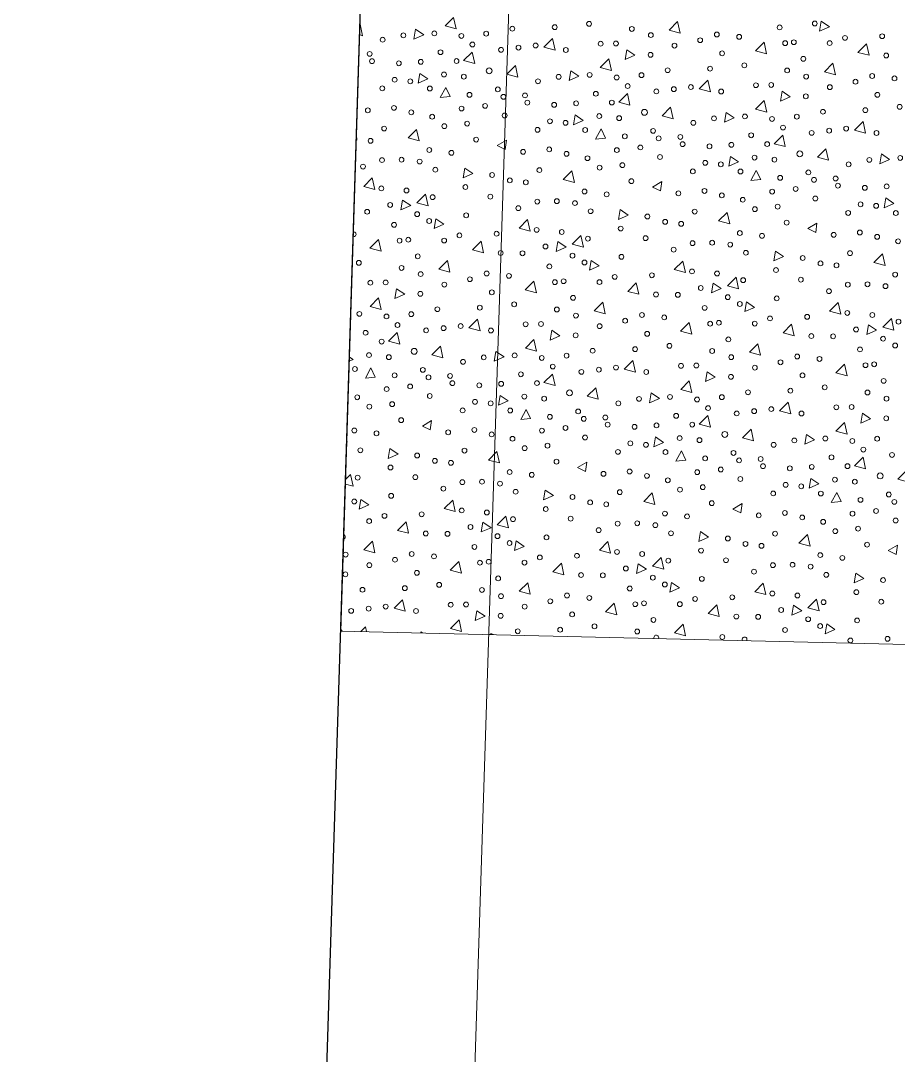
# Model space of a CAD drawing. Extents: x 2536801 to 2538856, y 7112140 to 7131569.
# Drawn here: x 2538014.2 to 2538073.4, y 7124853.6 to 7124923.5 of the extents above; entities that cross this region are included whole.
import ezdxf

# ---------------------------------------------------------------- set-up
doc = ezdxf.new("R2010")
doc.units = 0
doc.header["$LTSCALE"] = 100
doc.header["$MEASUREMENT"] = 0
for name, color, linetype, lineweight in [('D_EOS_ML', 7, 'Continuous', 30), ('D_EOT_ML', 7, 'Continuous', 13), ('D_RIPRAP_1', 7, 'Continuous', 0)]:
    doc.layers.add(name, color=color, linetype=linetype, lineweight=lineweight)

msp = doc.modelspace()

# ---------------------------------------------------------------- linework, layer by layer
at = {"layer": 'D_EOS_ML'}
msp.add_line((2538014.159, 7124204.031), (2538043.504, 7125125.023), dxfattribs=at)
at = {"layer": 'D_EOT_ML'}
msp.add_line((2538025.214, 7124236.955), (2538052.441, 7125091.521), dxfattribs=at)
at = {"layer": 'D_RIPRAP_1', "color": 7, "linetype": 'Continuous', "lineweight": 0}
for p, q in [((2538035.77, 7124882.289), (2538038.671, 7124973.335)), ((2538046.346, 7124915.059), (2538046.959, 7124915.431)), ((2538046.959, 7124915.431), (2538046.882, 7124914.804)), ((2538046.882, 7124914.804), (2538046.346, 7124915.059)), ((2538056.834, 7124912.256), (2538057.447, 7124912.629)), ((2538057.447, 7124912.629), (2538057.37, 7124912.001)), ((2538057.37, 7124912.001), (2538056.834, 7124912.256)), ((2538067.322, 7124909.453), (2538067.935, 7124909.826)), ((2538067.935, 7124909.826), (2538067.858, 7124909.198)), ((2538067.858, 7124909.198), (2538067.322, 7124909.453)), ((2538041.285, 7124896.122), (2538041.898, 7124896.494)), ((2538041.898, 7124896.494), (2538041.821, 7124895.867)), ((2538041.821, 7124895.867), (2538041.285, 7124896.122)), ((2538051.773, 7124893.319), (2538052.386, 7124893.691)), ((2538052.386, 7124893.691), (2538052.309, 7124893.064)), ((2538052.309, 7124893.064), (2538051.773, 7124893.319)), ((2538062.261, 7124890.516), (2538062.874, 7124890.888)), ((2538062.874, 7124890.888), (2538062.797, 7124890.261)), ((2538062.797, 7124890.261), (2538062.261, 7124890.516)), ((2538072.749, 7124887.713), (2538073.362, 7124888.086)), ((2538073.362, 7124888.086), (2538073.285, 7124887.458)), ((2538073.285, 7124887.458), (2538072.749, 7124887.713)), ((2538229.723, 7124877.721), (2538035.77, 7124882.289))]:
    msp.add_line(p, q, dxfattribs=at)
at = {"layer": 'D_RIPRAP_1', "color": 7, "linetype": 'Continuous', "lineweight": 0, "flags": 128}
for points in [[(2538043.566, 7124922.932), (2538042.814, 7124923.133), (2538043.394, 7124923.715)], [(2538040.714, 7124922.245), (2538040.825, 7124922.907), (2538041.374, 7124922.536)], [(2538058.694, 7124922.642), (2538057.943, 7124922.843), (2538058.523, 7124923.425)], [(2538068.114, 7124922.785), (2538068.225, 7124923.447), (2538068.774, 7124923.076)], [(2538050.246, 7124921.496), (2538049.494, 7124921.697), (2538050.074, 7124922.279)], [(2538054.98, 7124920.867), (2538055.091, 7124921.529), (2538055.64, 7124921.158)], [(2538064.535, 7124921.259), (2538063.784, 7124921.46), (2538064.364, 7124922.042)], [(2538071.454, 7124921.153), (2538070.703, 7124921.354), (2538071.283, 7124921.936)], [(2538044.819, 7124920.593), (2538044.067, 7124920.794), (2538044.647, 7124921.376)], [(2538054.054, 7124920.129), (2538053.302, 7124920.33), (2538053.882, 7124920.912)], [(2538047.736, 7124919.673), (2538046.984, 7124919.873), (2538047.564, 7124920.455)], [(2538051.202, 7124919.442), (2538051.313, 7124920.104), (2538051.862, 7124919.734)], [(2538069.182, 7124919.839), (2538068.431, 7124920.04), (2538069.01, 7124920.622)], [(2538041.003, 7124919.267), (2538041.114, 7124919.929), (2538041.663, 7124919.559)], [(2538060.734, 7124918.694), (2538059.982, 7124918.894), (2538060.562, 7124919.476)], [(2538043.164, 7124918.367), (2538042.498, 7124918.298), (2538042.861, 7124918.984)], [(2538065.468, 7124918.064), (2538065.579, 7124918.726), (2538066.128, 7124918.356)], [(2538055.307, 7124917.79), (2538054.555, 7124917.991), (2538055.135, 7124918.573)], [(2538064.542, 7124917.326), (2538063.79, 7124917.527), (2538064.37, 7124918.109)], [(2538058.224, 7124916.87), (2538057.472, 7124917.071), (2538058.052, 7124917.653)], [(2538061.69, 7124916.639), (2538061.801, 7124917.301), (2538062.35, 7124916.931)], [(2538051.491, 7124916.464), (2538051.602, 7124917.126), (2538052.151, 7124916.756)], [(2538071.222, 7124915.891), (2538070.47, 7124916.092), (2538071.05, 7124916.674)], [(2538041.068, 7124915.372), (2538040.316, 7124915.573), (2538040.896, 7124916.155)], [(2538053.652, 7124915.564), (2538052.986, 7124915.496), (2538053.349, 7124916.181)], [(2538065.795, 7124914.987), (2538065.043, 7124915.188), (2538065.623, 7124915.77)], [(2538068.712, 7124914.067), (2538067.96, 7124914.268), (2538068.54, 7124914.85)], [(2538072.178, 7124913.836), (2538072.289, 7124914.498), (2538072.838, 7124914.128)], [(2538061.979, 7124913.662), (2538062.09, 7124914.323), (2538062.639, 7124913.953)], [(2538044.044, 7124912.882), (2538044.154, 7124913.544), (2538044.703, 7124913.173)], [(2538051.556, 7124912.57), (2538050.804, 7124912.77), (2538051.384, 7124913.352)], [(2538064.14, 7124912.761), (2538063.474, 7124912.693), (2538063.837, 7124913.378)], [(2538038.077, 7124912.089), (2538037.325, 7124912.29), (2538037.905, 7124912.872)], [(2538041.668, 7124911.001), (2538040.916, 7124911.202), (2538041.496, 7124911.784)], [(2538039.839, 7124910.714), (2538039.95, 7124911.376), (2538040.499, 7124911.005)], [(2538072.467, 7124910.859), (2538072.578, 7124911.521), (2538073.127, 7124911.15)], [(2538054.532, 7124910.079), (2538054.642, 7124910.741), (2538055.191, 7124910.37)], [(2538062.044, 7124909.767), (2538061.292, 7124909.968), (2538061.872, 7124910.55)], [(2538042.078, 7124909.453), (2538042.188, 7124910.115), (2538042.737, 7124909.745)], [(2538048.565, 7124909.287), (2538047.813, 7124909.487), (2538048.393, 7124910.069)], [(2538052.156, 7124908.199), (2538051.404, 7124908.399), (2538051.984, 7124908.981)], [(2538038.498, 7124907.927), (2538037.747, 7124908.128), (2538038.327, 7124908.71)], [(2538045.418, 7124907.821), (2538044.666, 7124908.022), (2538045.246, 7124908.604)], [(2538050.327, 7124907.911), (2538050.438, 7124908.573), (2538050.987, 7124908.202)], [(2538065.019, 7124907.276), (2538065.13, 7124907.938), (2538065.679, 7124907.568)], [(2538072.532, 7124906.964), (2538071.78, 7124907.165), (2538072.36, 7124907.747)], [(2538043.145, 7124906.507), (2538042.394, 7124906.708), (2538042.974, 7124907.29)], [(2538052.566, 7124906.65), (2538052.676, 7124907.312), (2538053.225, 7124906.942)], [(2538059.053, 7124906.484), (2538058.301, 7124906.685), (2538058.881, 7124907.267)], [(2538062.643, 7124905.396), (2538061.892, 7124905.597), (2538062.472, 7124906.179)], [(2538039.431, 7124904.732), (2538039.542, 7124905.394), (2538040.091, 7124905.024)], [(2538048.986, 7124905.125), (2538048.235, 7124905.325), (2538048.815, 7124905.907)], [(2538055.906, 7124905.019), (2538055.154, 7124905.219), (2538055.734, 7124905.801)], [(2538060.815, 7124905.108), (2538060.926, 7124905.77), (2538061.475, 7124905.4)], [(2538038.505, 7124903.994), (2538037.754, 7124904.195), (2538038.334, 7124904.777)], [(2538053.633, 7124903.705), (2538052.882, 7124903.906), (2538053.462, 7124904.488)], [(2538063.054, 7124903.847), (2538063.164, 7124904.509), (2538063.713, 7124904.139)], [(2538069.541, 7124903.681), (2538068.789, 7124903.882), (2538069.369, 7124904.464)], [(2538045.185, 7124902.559), (2538044.434, 7124902.76), (2538045.013, 7124903.342)], [(2538073.131, 7124902.593), (2538072.38, 7124902.794), (2538072.96, 7124903.376)], [(2538049.919, 7124901.929), (2538050.03, 7124902.591), (2538050.579, 7124902.221)], [(2538059.474, 7124902.322), (2538058.723, 7124902.523), (2538059.303, 7124903.105)], [(2538066.394, 7124902.216), (2538065.642, 7124902.417), (2538066.222, 7124902.999)], [(2538071.303, 7124902.305), (2538071.414, 7124902.967), (2538071.963, 7124902.597)], [(2538039.758, 7124901.656), (2538039.006, 7124901.856), (2538039.586, 7124902.438)], [(2538048.993, 7124901.191), (2538048.242, 7124901.392), (2538048.821, 7124901.974)], [(2538042.675, 7124900.735), (2538041.924, 7124900.936), (2538042.503, 7124901.518)], [(2538064.121, 7124900.902), (2538063.37, 7124901.103), (2538063.95, 7124901.685)], [(2538046.141, 7124900.504), (2538046.252, 7124901.166), (2538046.801, 7124900.796)], [(2538055.673, 7124899.756), (2538054.921, 7124899.957), (2538055.501, 7124900.539)], [(2538038.103, 7124899.429), (2538037.437, 7124899.361), (2538037.8, 7124900.046)], [(2538060.407, 7124899.127), (2538060.518, 7124899.788), (2538061.067, 7124899.418)], [(2538069.962, 7124899.519), (2538069.211, 7124899.72), (2538069.791, 7124900.302)], [(2538050.246, 7124898.853), (2538049.494, 7124899.054), (2538050.074, 7124899.636)], [(2538059.481, 7124898.389), (2538058.73, 7124898.589), (2538059.309, 7124899.172)], [(2538053.163, 7124897.932), (2538052.412, 7124898.133), (2538052.991, 7124898.715)], [(2538046.43, 7124897.527), (2538046.541, 7124898.189), (2538047.09, 7124897.818)], [(2538056.629, 7124897.702), (2538056.74, 7124898.364), (2538057.289, 7124897.993)], [(2538066.161, 7124896.953), (2538065.409, 7124897.154), (2538065.989, 7124897.736)], [(2538048.591, 7124896.627), (2538047.925, 7124896.558), (2538048.288, 7124897.244)], [(2538070.895, 7124896.324), (2538071.006, 7124896.986), (2538071.555, 7124896.615)], [(2538060.734, 7124896.05), (2538059.982, 7124896.251), (2538060.562, 7124896.833)], [(2538069.969, 7124895.586), (2538069.217, 7124895.787), (2538069.797, 7124896.369)], [(2538063.651, 7124895.13), (2538062.899, 7124895.33), (2538063.479, 7124895.912)], [(2538056.918, 7124894.724), (2538057.029, 7124895.386), (2538057.578, 7124895.016)], [(2538067.117, 7124894.899), (2538067.228, 7124895.561), (2538067.777, 7124895.19)], [(2538038.983, 7124893.944), (2538039.093, 7124894.606), (2538039.642, 7124894.236)], [(2538046.495, 7124893.632), (2538045.743, 7124893.833), (2538046.323, 7124894.415)], [(2538059.079, 7124893.824), (2538058.413, 7124893.755), (2538058.776, 7124894.441)], [(2538071.222, 7124893.247), (2538070.47, 7124893.448), (2538071.05, 7124894.03)], [(2538074.139, 7124892.327), (2538073.387, 7124892.528), (2538073.967, 7124893.11)], [(2538067.406, 7124891.921), (2538067.517, 7124892.583), (2538068.066, 7124892.213)], [(2538049.471, 7124891.141), (2538049.581, 7124891.803), (2538050.13, 7124891.433)], [(2538056.983, 7124890.829), (2538056.231, 7124891.03), (2538056.811, 7124891.612)], [(2538069.567, 7124891.021), (2538068.901, 7124890.953), (2538069.264, 7124891.638)], [(2538037.017, 7124890.516), (2538037.127, 7124891.177), (2538037.676, 7124890.807)], [(2538043.504, 7124890.349), (2538042.752, 7124890.55), (2538043.332, 7124891.132)], [(2538047.095, 7124889.261), (2538046.343, 7124889.462), (2538046.923, 7124890.044)], [(2538040.357, 7124888.884), (2538039.605, 7124889.085), (2538040.185, 7124889.667)], [(2538045.266, 7124888.973), (2538045.377, 7124889.635), (2538045.926, 7124889.265)], [(2538059.959, 7124888.339), (2538060.069, 7124889.001), (2538060.618, 7124888.63)], [(2538067.471, 7124888.027), (2538066.719, 7124888.227), (2538067.299, 7124888.809)], [(2538038.085, 7124887.57), (2538037.333, 7124887.771), (2538037.913, 7124888.353)], [(2538047.505, 7124887.713), (2538047.615, 7124888.375), (2538048.164, 7124888.004)], [(2538053.992, 7124887.546), (2538053.24, 7124887.747), (2538053.82, 7124888.329)], [(2538057.583, 7124886.458), (2538056.831, 7124886.659), (2538057.411, 7124887.241)], [(2538043.926, 7124886.187), (2538043.174, 7124886.388), (2538043.754, 7124886.97)], [(2538050.845, 7124886.081), (2538050.093, 7124886.282), (2538050.673, 7124886.864)], [(2538055.754, 7124886.171), (2538055.865, 7124886.832), (2538056.414, 7124886.462)], [(2538070.447, 7124885.536), (2538070.557, 7124886.198), (2538071.106, 7124885.827)], [(2538048.573, 7124884.767), (2538047.821, 7124884.968), (2538048.401, 7124885.55)], [(2538057.993, 7124884.91), (2538058.103, 7124885.572), (2538058.652, 7124885.202)], [(2538064.48, 7124884.743), (2538063.728, 7124884.944), (2538064.308, 7124885.526)], [(2538040.124, 7124883.622), (2538039.373, 7124883.822), (2538039.953, 7124884.404)], [(2538068.071, 7124883.656), (2538067.319, 7124883.856), (2538067.899, 7124884.438)], [(2538054.413, 7124883.384), (2538053.662, 7124883.585), (2538054.242, 7124884.167)], [(2538061.333, 7124883.278), (2538060.581, 7124883.479), (2538061.161, 7124884.061)], [(2538066.242, 7124883.368), (2538066.353, 7124884.03), (2538066.902, 7124883.659)], [(2538043.932, 7124882.254), (2538043.181, 7124882.455), (2538043.761, 7124883.037)], [(2538044.858, 7124882.992), (2538044.969, 7124883.654), (2538045.518, 7124883.284)], [(2538059.06, 7124881.964), (2538058.309, 7124882.165), (2538058.889, 7124882.747)], [(2538068.481, 7124882.107), (2538068.591, 7124882.769), (2538069.14, 7124882.399)]]:
    msp.add_lwpolyline(points, close=True, dxfattribs=at)
for points in [[(2538037.075, 7124923.257), (2538037.076, 7124923.258), (2538037.248, 7124922.475), (2538037.052, 7124922.528)], [(2538036.359, 7124900.785), (2538036.602, 7124900.621), (2538036.35, 7124900.51)], [(2538036.095, 7124892.506), (2538036.435, 7124892.847), (2538036.607, 7124892.064), (2538036.086, 7124892.203)], [(2538037.121, 7124882.258), (2538037.443, 7124882.581), (2538037.516, 7124882.248)], [(2538041.18, 7124882.162), (2538041.191, 7124882.229), (2538041.294, 7124882.159)]]:
    msp.add_lwpolyline(points, dxfattribs=at)
at = {"layer": 'D_RIPRAP_1', "color": 7, "linetype": 'Continuous', "lineweight": 0}
for centre, radius in [((2538047.361, 7124922.948), 0.163), ((2538050.225, 7124923.053), 0.163), ((2538052.543, 7124923.282), 0.163), ((2538055.431, 7124922.934), 0.163), ((2538065.412, 7124923.037), 0.163), ((2538067.784, 7124923.3), 0.163), ((2538038.606, 7124922.204), 0.163), ((2538040.004, 7124922.501), 0.163), ((2538042.093, 7124922.634), 0.163), ((2538043.921, 7124922.462), 0.163), ((2538045.597, 7124922.615), 0.163), ((2538056.717, 7124922.518), 0.163), ((2538060.045, 7124922.171), 0.163), ((2538061.175, 7124922.561), 0.163), ((2538062.68, 7124922.397), 0.163), ((2538065.783, 7124921.971), 0.163), ((2538066.372, 7124922.035), 0.163), ((2538068.793, 7124921.978), 0.163), ((2538069.824, 7124922.328), 0.163), ((2538072.334, 7124922.44), 0.163), ((2538042.513, 7124921.36), 0.163), ((2538044.664, 7124921.881), 0.163), ((2538046.599, 7124921.521), 0.163), ((2538047.78, 7124921.673), 0.163), ((2538048.933, 7124921.812), 0.163), ((2538050.977, 7124921.512), 0.163), ((2538053.324, 7124921.935), 0.163), ((2538054.358, 7124921.954), 0.163), ((2538058.316, 7124921.807), 0.163), ((2538061.526, 7124921.285), 0.163), ((2538037.729, 7124921.248), 0.163), ((2538037.885, 7124920.761), 0.163), ((2538039.701, 7124920.615), 0.163), ((2538041.178, 7124920.713), 0.163), ((2538043.596, 7124920.765), 0.163), ((2538056.697, 7124921.188), 0.163), ((2538067.012, 7124920.912), 0.163), ((2538072.612, 7124921.138), 0.163), ((2538045.796, 7124920.104), 0.199), ((2538057.849, 7124920.146), 0.163), ((2538060.713, 7124920.25), 0.163), ((2538063.031, 7124920.479), 0.163), ((2538065.919, 7124920.132), 0.163), ((2538039.414, 7124919.503), 0.163), ((2538040.469, 7124919.399), 0.163), ((2538042.744, 7124919.854), 0.163), ((2538044.085, 7124919.713), 0.163), ((2538049.094, 7124919.401), 0.163), ((2538050.492, 7124919.698), 0.163), ((2538052.581, 7124919.831), 0.163), ((2538054.409, 7124919.659), 0.163), ((2538056.085, 7124919.812), 0.163), ((2538067.205, 7124919.715), 0.163), ((2538070.532, 7124919.369), 0.163), ((2538071.663, 7124919.758), 0.163), ((2538073.168, 7124919.594), 0.163), ((2538038.578, 7124918.922), 0.163), ((2538041.792, 7124918.911), 0.163), ((2538044.471, 7124918.485), 0.163), ((2538046.379, 7124918.853), 0.163), ((2538053.001, 7124918.558), 0.163), ((2538055.152, 7124919.078), 0.163), ((2538057.087, 7124918.718), 0.163), ((2538058.268, 7124918.87), 0.163), ((2538059.421, 7124919.009), 0.163), ((2538061.465, 7124918.709), 0.163), ((2538063.811, 7124919.132), 0.163), ((2538064.846, 7124919.152), 0.163), ((2538068.804, 7124919.005), 0.163), ((2538072.014, 7124918.482), 0.163), ((2538046.758, 7124918.35), 0.163), ((2538048.217, 7124918.445), 0.163), ((2538048.373, 7124917.958), 0.163), ((2538050.189, 7124917.812), 0.163), ((2538051.666, 7124917.91), 0.163), ((2538054.084, 7124917.962), 0.163), ((2538067.185, 7124918.386), 0.163), ((2538037.6, 7124917.44), 0.163), ((2538039.366, 7124917.603), 0.163), ((2538040.536, 7124917.303), 0.163), ((2538043.933, 7124917.557), 0.163), ((2538045.521, 7124917.737), 0.163), ((2538046.845, 7124917.091), 0.163), ((2538056.284, 7124917.301), 0.199), ((2538068.337, 7124917.343), 0.163), ((2538071.201, 7124917.447), 0.163), ((2538073.519, 7124917.676), 0.163), ((2538041.948, 7124917.007), 0.163), ((2538042.767, 7124916.372), 0.163), ((2538044.306, 7124916.542), 0.163), ((2538049.902, 7124916.701), 0.163), ((2538050.957, 7124916.597), 0.163), ((2538053.231, 7124917.051), 0.163), ((2538054.573, 7124916.91), 0.163), ((2538059.582, 7124916.598), 0.163), ((2538060.98, 7124916.895), 0.163), ((2538063.069, 7124917.028), 0.163), ((2538064.897, 7124916.857), 0.163), ((2538066.573, 7124917.009), 0.163), ((2538038.701, 7124916.208), 0.163), ((2538049.066, 7124916.119), 0.163), ((2538052.28, 7124916.109), 0.163), ((2538054.959, 7124915.683), 0.163), ((2538056.866, 7124916.05), 0.163), ((2538063.489, 7124915.755), 0.163), ((2538065.64, 7124916.275), 0.163), ((2538067.575, 7124915.915), 0.163), ((2538068.756, 7124916.067), 0.163), ((2538069.909, 7124916.206), 0.163), ((2538071.953, 7124915.907), 0.163), ((2538037.787, 7124915.382), 0.163), ((2538044.913, 7124915.463), 0.163), ((2538057.245, 7124915.548), 0.163), ((2538058.705, 7124915.642), 0.163), ((2538058.861, 7124915.155), 0.163), ((2538060.677, 7124915.009), 0.163), ((2538062.154, 7124915.107), 0.163), ((2538064.572, 7124915.159), 0.163), ((2538041.753, 7124914.759), 0.163), ((2538043.246, 7124914.569), 0.163), ((2538048.088, 7124914.637), 0.163), ((2538049.854, 7124914.801), 0.163), ((2538051.024, 7124914.5), 0.163), ((2538054.421, 7124914.754), 0.163), ((2538056.009, 7124914.934), 0.163), ((2538057.333, 7124914.288), 0.163), ((2538066.772, 7124914.499), 0.199), ((2538037.278, 7124913.64), 0.163), ((2538038.557, 7124914.079), 0.163), ((2538039.882, 7124914.105), 0.163), ((2538041.101, 7124913.979), 0.163), ((2538052.435, 7124914.204), 0.163), ((2538054.793, 7124913.739), 0.163), ((2538060.39, 7124913.898), 0.163), ((2538061.445, 7124913.794), 0.163), ((2538063.719, 7124914.248), 0.163), ((2538065.06, 7124914.107), 0.163), ((2538070.07, 7124913.795), 0.163), ((2538071.468, 7124914.092), 0.163), ((2538073.557, 7124914.225), 0.163), ((2538042.159, 7124913.429), 0.163), ((2538045.995, 7124913.074), 0.163), ((2538049.189, 7124913.405), 0.163), ((2538053.255, 7124913.569), 0.163), ((2538059.554, 7124913.316), 0.163), ((2538062.768, 7124913.306), 0.163), ((2538065.447, 7124912.88), 0.163), ((2538067.354, 7124913.248), 0.163), ((2538044.192, 7124912.26), 0.163), ((2538047.194, 7124912.71), 0.163), ((2538048.275, 7124912.579), 0.163), ((2538055.401, 7124912.66), 0.163), ((2538067.733, 7124912.745), 0.163), ((2538069.193, 7124912.839), 0.163), ((2538069.349, 7124912.352), 0.163), ((2538071.165, 7124912.207), 0.163), ((2538072.642, 7124912.305), 0.163), ((2538038.516, 7124912.169), 0.163), ((2538040.211, 7124912.028), 0.163), ((2538041.977, 7124911.579), 0.163), ((2538045.873, 7124911.61), 0.163), ((2538052.24, 7124911.956), 0.163), ((2538053.734, 7124911.766), 0.163), ((2538058.576, 7124911.834), 0.163), ((2538060.342, 7124911.998), 0.163), ((2538061.512, 7124911.697), 0.163), ((2538064.909, 7124911.951), 0.163), ((2538066.497, 7124912.131), 0.163), ((2538067.821, 7124911.485), 0.163), ((2538039.11, 7124911.051), 0.163), ((2538047.766, 7124910.837), 0.163), ((2538049.045, 7124911.276), 0.163), ((2538050.37, 7124911.303), 0.163), ((2538051.589, 7124911.176), 0.163), ((2538062.923, 7124911.401), 0.163), ((2538065.281, 7124910.937), 0.163), ((2538070.878, 7124911.095), 0.163), ((2538071.933, 7124910.991), 0.163), ((2538037.559, 7124910.592), 0.163), ((2538040.933, 7124910.43), 0.163), ((2538044.24, 7124910.349), 0.163), ((2538052.647, 7124910.626), 0.163), ((2538056.483, 7124910.271), 0.163), ((2538059.677, 7124910.602), 0.163), ((2538063.743, 7124910.766), 0.163), ((2538070.042, 7124910.513), 0.163), ((2538073.256, 7124910.503), 0.163), ((2538039.375, 7124909.705), 0.163), ((2538041.747, 7124909.968), 0.163), ((2538054.68, 7124909.457), 0.163), ((2538057.682, 7124909.908), 0.163), ((2538058.763, 7124909.776), 0.163), ((2538065.889, 7124909.857), 0.163), ((2538040.335, 7124908.703), 0.163), ((2538043.788, 7124908.996), 0.163), ((2538046.298, 7124909.108), 0.163), ((2538049.004, 7124909.366), 0.163), ((2538050.699, 7124909.225), 0.163), ((2538052.465, 7124908.776), 0.163), ((2538056.361, 7124908.807), 0.163), ((2538062.728, 7124909.153), 0.163), ((2538064.222, 7124908.963), 0.163), ((2538069.064, 7124909.031), 0.163), ((2538070.83, 7124909.195), 0.163), ((2538072, 7124908.895), 0.163), ((2538039.747, 7124908.639), 0.163), ((2538042.756, 7124908.646), 0.163), ((2538049.598, 7124908.249), 0.163), ((2538058.254, 7124908.035), 0.163), ((2538059.533, 7124908.473), 0.163), ((2538060.858, 7124908.5), 0.163), ((2538062.077, 7124908.373), 0.163), ((2538073.411, 7124908.598), 0.163), ((2538040.975, 7124907.58), 0.163), ((2538046.575, 7124907.806), 0.163), ((2538048.047, 7124907.79), 0.163), ((2538051.421, 7124907.627), 0.163), ((2538054.728, 7124907.546), 0.163), ((2538063.135, 7124907.823), 0.163), ((2538066.971, 7124907.469), 0.163), ((2538070.165, 7124907.799), 0.163), ((2538036.994, 7124907.147), 0.163), ((2538039.882, 7124906.8), 0.163), ((2538049.863, 7124906.902), 0.163), ((2538052.235, 7124907.165), 0.163), ((2538065.168, 7124906.655), 0.163), ((2538068.17, 7124907.105), 0.163), ((2538069.251, 7124906.973), 0.163), ((2538041.168, 7124906.384), 0.163), ((2538044.496, 7124906.037), 0.163), ((2538045.627, 7124906.426), 0.163), ((2538047.131, 7124906.262), 0.163), ((2538050.823, 7124905.901), 0.163), ((2538054.276, 7124906.193), 0.163), ((2538056.786, 7124906.305), 0.163), ((2538059.492, 7124906.563), 0.163), ((2538061.187, 7124906.423), 0.163), ((2538062.953, 7124905.973), 0.163), ((2538066.849, 7124906.005), 0.163), ((2538073.216, 7124906.35), 0.163), ((2538037.775, 7124905.8), 0.163), ((2538038.809, 7124905.82), 0.163), ((2538042.767, 7124905.673), 0.163), ((2538050.235, 7124905.836), 0.163), ((2538053.244, 7124905.844), 0.163), ((2538060.086, 7124905.446), 0.163), ((2538068.742, 7124905.232), 0.163), ((2538070.02, 7124905.67), 0.163), ((2538071.346, 7124905.697), 0.163), ((2538072.565, 7124905.57), 0.163), ((2538041.148, 7124905.054), 0.163), ((2538045.977, 7124905.15), 0.163), ((2538051.463, 7124904.777), 0.163), ((2538057.063, 7124905.003), 0.163), ((2538058.535, 7124904.987), 0.163), ((2538061.909, 7124904.824), 0.163), ((2538065.216, 7124904.743), 0.163), ((2538042.3, 7124904.011), 0.163), ((2538045.164, 7124904.115), 0.163), ((2538047.482, 7124904.344), 0.163), ((2538050.37, 7124903.997), 0.163), ((2538060.351, 7124904.1), 0.163), ((2538062.723, 7124904.362), 0.163), ((2538037.032, 7124903.696), 0.163), ((2538038.86, 7124903.525), 0.163), ((2538040.536, 7124903.677), 0.163), ((2538051.656, 7124903.581), 0.163), ((2538054.984, 7124903.234), 0.163), ((2538056.114, 7124903.623), 0.163), ((2538057.619, 7124903.459), 0.163), ((2538064.764, 7124903.39), 0.163), ((2538067.274, 7124903.502), 0.163), ((2538069.98, 7124903.76), 0.163), ((2538071.675, 7124903.62), 0.163), ((2538073.441, 7124903.171), 0.163), ((2538037.452, 7124902.423), 0.163), ((2538039.603, 7124902.943), 0.163), ((2538041.538, 7124902.583), 0.163), ((2538042.719, 7124902.736), 0.163), ((2538043.872, 7124902.875), 0.163), ((2538045.916, 7124902.575), 0.163), ((2538048.263, 7124902.997), 0.163), ((2538049.297, 7124903.017), 0.163), ((2538053.255, 7124902.87), 0.163), ((2538060.722, 7124903.034), 0.163), ((2538061.311, 7124903.098), 0.163), ((2538063.732, 7124903.041), 0.163), ((2538070.574, 7124902.643), 0.163), ((2538038.535, 7124901.827), 0.163), ((2538051.636, 7124902.251), 0.163), ((2538056.465, 7124902.348), 0.163), ((2538061.951, 7124901.975), 0.163), ((2538067.551, 7124902.2), 0.163), ((2538069.022, 7124902.184), 0.163), ((2538072.397, 7124902.021), 0.163), ((2538040.735, 7124901.167), 0.199), ((2538052.788, 7124901.208), 0.163), ((2538055.652, 7124901.312), 0.163), ((2538057.97, 7124901.542), 0.163), ((2538060.858, 7124901.194), 0.163), ((2538070.839, 7124901.297), 0.163), ((2538073.211, 7124901.559), 0.163), ((2538037.683, 7124900.916), 0.163), ((2538039.024, 7124900.775), 0.163), ((2538044.033, 7124900.463), 0.163), ((2538045.431, 7124900.76), 0.163), ((2538047.52, 7124900.894), 0.163), ((2538049.348, 7124900.722), 0.163), ((2538051.024, 7124900.874), 0.163), ((2538062.144, 7124900.778), 0.163), ((2538065.472, 7124900.431), 0.163), ((2538066.602, 7124900.82), 0.163), ((2538068.107, 7124900.656), 0.163), ((2538036.731, 7124899.974), 0.163), ((2538041.318, 7124899.916), 0.163), ((2538047.94, 7124899.62), 0.163), ((2538050.091, 7124900.14), 0.163), ((2538052.026, 7124899.781), 0.163), ((2538053.207, 7124899.933), 0.163), ((2538054.36, 7124900.072), 0.163), ((2538056.404, 7124899.772), 0.163), ((2538058.751, 7124900.194), 0.163), ((2538059.785, 7124900.214), 0.163), ((2538063.743, 7124900.067), 0.163), ((2538071.21, 7124900.231), 0.163), ((2538071.799, 7124900.295), 0.163), ((2538039.41, 7124899.548), 0.163), ((2538041.697, 7124899.413), 0.163), ((2538043.156, 7124899.507), 0.163), ((2538043.312, 7124899.021), 0.163), ((2538046.605, 7124898.973), 0.163), ((2538049.023, 7124899.024), 0.163), ((2538062.124, 7124899.448), 0.163), ((2538066.953, 7124899.545), 0.163), ((2538072.439, 7124899.172), 0.163), ((2538038.872, 7124898.619), 0.163), ((2538040.46, 7124898.799), 0.163), ((2538045.128, 7124898.875), 0.163), ((2538051.223, 7124898.364), 0.199), ((2538063.276, 7124898.405), 0.163), ((2538066.14, 7124898.51), 0.163), ((2538068.458, 7124898.739), 0.163), ((2538071.346, 7124898.391), 0.163), ((2538036.887, 7124898.069), 0.163), ((2538039.245, 7124897.605), 0.163), ((2538041.784, 7124898.154), 0.163), ((2538044.841, 7124897.763), 0.163), ((2538045.896, 7124897.659), 0.163), ((2538048.171, 7124898.113), 0.163), ((2538049.512, 7124897.972), 0.163), ((2538054.521, 7124897.661), 0.163), ((2538055.919, 7124897.958), 0.163), ((2538058.008, 7124898.091), 0.163), ((2538059.836, 7124897.919), 0.163), ((2538061.512, 7124898.072), 0.163), ((2538072.632, 7124897.975), 0.163), ((2538037.706, 7124897.434), 0.163), ((2538044.005, 7124897.181), 0.163), ((2538047.219, 7124897.171), 0.163), ((2538051.806, 7124897.113), 0.163), ((2538058.428, 7124896.817), 0.163), ((2538060.579, 7124897.338), 0.163), ((2538062.514, 7124896.978), 0.163), ((2538063.695, 7124897.13), 0.163), ((2538064.848, 7124897.269), 0.163), ((2538066.892, 7124896.969), 0.163), ((2538069.239, 7124897.392), 0.163), ((2538070.273, 7124897.411), 0.163), ((2538039.853, 7124896.525), 0.163), ((2538049.898, 7124896.745), 0.163), ((2538052.185, 7124896.61), 0.163), ((2538053.644, 7124896.704), 0.163), ((2538053.8, 7124896.218), 0.163), ((2538057.093, 7124896.17), 0.163), ((2538059.511, 7124896.222), 0.163), ((2538072.612, 7124896.645), 0.163), ((2538036.692, 7124895.821), 0.163), ((2538038.185, 7124895.631), 0.163), ((2538043.027, 7124895.7), 0.163), ((2538044.793, 7124895.863), 0.163), ((2538045.963, 7124895.563), 0.163), ((2538049.36, 7124895.817), 0.163), ((2538050.948, 7124895.997), 0.163), ((2538055.616, 7124896.072), 0.163), ((2538061.711, 7124895.561), 0.199), ((2538047.375, 7124895.266), 0.163), ((2538049.733, 7124894.802), 0.163), ((2538052.272, 7124895.351), 0.163), ((2538055.329, 7124894.96), 0.163), ((2538056.384, 7124894.856), 0.163), ((2538058.659, 7124895.311), 0.163), ((2538060, 7124895.17), 0.163), ((2538065.009, 7124894.858), 0.163), ((2538066.407, 7124895.155), 0.163), ((2538068.496, 7124895.288), 0.163), ((2538070.324, 7124895.116), 0.163), ((2538072, 7124895.269), 0.163), ((2538037.098, 7124894.491), 0.163), ((2538040.935, 7124894.137), 0.163), ((2538044.128, 7124894.468), 0.163), ((2538048.194, 7124894.631), 0.163), ((2538054.493, 7124894.379), 0.163), ((2538057.707, 7124894.368), 0.163), ((2538062.294, 7124894.31), 0.163), ((2538071.067, 7124894.535), 0.163), ((2538073.002, 7124894.175), 0.163), ((2538039.131, 7124893.323), 0.163), ((2538042.133, 7124893.773), 0.163), ((2538043.214, 7124893.642), 0.163), ((2538050.34, 7124893.722), 0.163), ((2538060.386, 7124893.942), 0.163), ((2538062.673, 7124893.807), 0.163), ((2538064.132, 7124893.902), 0.163), ((2538064.288, 7124893.415), 0.163), ((2538067.581, 7124893.367), 0.163), ((2538068.916, 7124894.015), 0.163), ((2538069.999, 7124893.419), 0.163), ((2538036.916, 7124892.642), 0.163), ((2538040.812, 7124892.673), 0.163), ((2538047.18, 7124893.019), 0.163), ((2538048.673, 7124892.829), 0.163), ((2538053.515, 7124892.897), 0.163), ((2538055.281, 7124893.06), 0.163), ((2538056.451, 7124892.76), 0.163), ((2538059.848, 7124893.014), 0.163), ((2538061.436, 7124893.194), 0.163), ((2538066.104, 7124893.269), 0.163), ((2538072.199, 7124892.758), 0.199), ((2538043.984, 7124892.339), 0.163), ((2538045.31, 7124892.365), 0.163), ((2538046.528, 7124892.238), 0.163), ((2538057.863, 7124892.464), 0.163), ((2538060.221, 7124891.999), 0.163), ((2538062.76, 7124892.548), 0.163), ((2538065.817, 7124892.158), 0.163), ((2538066.872, 7124892.054), 0.163), ((2538069.147, 7124892.508), 0.163), ((2538070.488, 7124892.367), 0.163), ((2538039.18, 7124891.412), 0.163), ((2538042.705, 7124891.9), 0.163), ((2538047.586, 7124891.689), 0.163), ((2538051.423, 7124891.334), 0.163), ((2538054.616, 7124891.665), 0.163), ((2538058.682, 7124891.828), 0.163), ((2538064.981, 7124891.576), 0.163), ((2538068.195, 7124891.566), 0.163), ((2538072.781, 7124891.507), 0.163), ((2538036.687, 7124891.03), 0.163), ((2538052.621, 7124890.97), 0.163), ((2538053.702, 7124890.839), 0.163), ((2538060.828, 7124890.92), 0.163), ((2538070.874, 7124891.139), 0.163), ((2538073.16, 7124891.005), 0.163), ((2538038.727, 7124890.059), 0.163), ((2538041.237, 7124890.17), 0.163), ((2538043.943, 7124890.428), 0.163), ((2538045.638, 7124890.288), 0.163), ((2538047.404, 7124889.839), 0.163), ((2538049.619, 7124890.52), 0.163), ((2538051.3, 7124889.87), 0.163), ((2538057.668, 7124890.216), 0.163), ((2538059.161, 7124890.026), 0.163), ((2538064.003, 7124890.094), 0.163), ((2538065.769, 7124890.258), 0.163), ((2538066.939, 7124889.957), 0.163), ((2538070.336, 7124890.211), 0.163), ((2538071.924, 7124890.391), 0.163), ((2538037.696, 7124889.709), 0.163), ((2538044.537, 7124889.311), 0.163), ((2538054.472, 7124889.536), 0.163), ((2538055.797, 7124889.562), 0.163), ((2538057.016, 7124889.436), 0.163), ((2538068.35, 7124889.661), 0.163), ((2538070.708, 7124889.196), 0.163), ((2538073.248, 7124889.745), 0.163), ((2538041.514, 7124888.869), 0.163), ((2538042.986, 7124888.852), 0.163), ((2538046.36, 7124888.689), 0.163), ((2538049.667, 7124888.609), 0.163), ((2538053.193, 7124889.097), 0.163), ((2538058.074, 7124888.886), 0.163), ((2538061.911, 7124888.531), 0.163), ((2538065.104, 7124888.862), 0.163), ((2538069.17, 7124889.026), 0.163), ((2538044.802, 7124887.965), 0.163), ((2538047.174, 7124888.227), 0.163), ((2538063.109, 7124888.167), 0.163), ((2538064.19, 7124888.036), 0.163), ((2538071.316, 7124888.117), 0.163), ((2538036.108, 7124887.446), 0.163), ((2538039.435, 7124887.099), 0.163), ((2538040.566, 7124887.489), 0.163), ((2538042.07, 7124887.325), 0.163), ((2538049.215, 7124887.256), 0.163), ((2538051.725, 7124887.368), 0.163), ((2538054.431, 7124887.626), 0.163), ((2538056.126, 7124887.485), 0.163), ((2538057.892, 7124887.036), 0.163), ((2538060.107, 7124887.717), 0.163), ((2538061.788, 7124887.067), 0.163), ((2538068.156, 7124887.413), 0.163), ((2538069.649, 7124887.223), 0.163), ((2538037.706, 7124886.735), 0.163), ((2538045.174, 7124886.899), 0.163), ((2538045.762, 7124886.963), 0.163), ((2538048.184, 7124886.906), 0.163), ((2538055.025, 7124886.508), 0.163), ((2538064.96, 7124886.733), 0.163), ((2538066.285, 7124886.76), 0.163), ((2538067.504, 7124886.633), 0.163), ((2538036.088, 7124886.116), 0.163), ((2538040.916, 7124886.213), 0.163), ((2538046.402, 7124885.84), 0.163), ((2538052.002, 7124886.066), 0.163), ((2538053.474, 7124886.049), 0.163), ((2538056.848, 7124885.887), 0.163), ((2538060.155, 7124885.806), 0.163), ((2538063.681, 7124886.294), 0.163), ((2538068.562, 7124886.083), 0.163), ((2538072.398, 7124885.728), 0.163), ((2538037.239, 7124885.074), 0.163), ((2538040.103, 7124885.178), 0.163), ((2538042.421, 7124885.407), 0.163), ((2538045.309, 7124885.06), 0.163), ((2538055.29, 7124885.162), 0.163), ((2538057.662, 7124885.425), 0.163), ((2538046.596, 7124884.643), 0.163), ((2538049.923, 7124884.297), 0.163), ((2538051.054, 7124884.686), 0.163), ((2538052.558, 7124884.522), 0.163), ((2538059.703, 7124884.453), 0.163), ((2538062.213, 7124884.565), 0.163), ((2538064.919, 7124884.823), 0.163), ((2538066.614, 7124884.682), 0.163), ((2538070.595, 7124884.914), 0.163), ((2538072.276, 7124884.264), 0.163), ((2538036.477, 7124883.646), 0.163), ((2538037.658, 7124883.798), 0.163), ((2538038.811, 7124883.937), 0.163), ((2538040.855, 7124883.637), 0.163), ((2538043.202, 7124884.06), 0.163), ((2538044.236, 7124884.08), 0.163), ((2538048.194, 7124883.933), 0.163), ((2538055.662, 7124884.096), 0.163), ((2538056.25, 7124884.16), 0.163), ((2538058.671, 7124884.103), 0.163), ((2538065.513, 7124883.706), 0.163), ((2538068.38, 7124884.233), 0.163), ((2538046.575, 7124883.314), 0.163), ((2538051.404, 7124883.41), 0.163), ((2538056.89, 7124883.037), 0.163), ((2538062.49, 7124883.263), 0.163), ((2538063.962, 7124883.246), 0.163), ((2538067.336, 7124883.084), 0.163), ((2538070.643, 7124883.003), 0.163), ((2538047.727, 7124882.271), 0.163), ((2538050.591, 7124882.375), 0.163), ((2538052.909, 7124882.604), 0.163), ((2538055.797, 7124882.257), 0.163), ((2538065.778, 7124882.359), 0.163), ((2538068.15, 7124882.622), 0.163), ((2538061.542, 7124881.883), 0.163), ((2538070.191, 7124881.65), 0.163), ((2538072.701, 7124881.762), 0.163)]:
    msp.add_circle(centre, radius, dxfattribs=at)
for centre, radius, start, end in [((2538036.706, 7124915.513), 0.163, 316.67934, 39.67081), ((2538036.643, 7124909.065), 0.163, 261.04074, 95.30941), ((2538036.04, 7124895.041), 0.163, 324.65217, 31.69798), ((2538035.914, 7124888.643), 0.163, 289.13702, 67.21313), ((2538035.674, 7124882.229), 0.199, 16.89008, 59.99085), ((2538045.963, 7124881.937), 0.163, 42.17569, 135.12561), ((2538057.083, 7124881.841), 0.163, 339.57372, 197.72758), ((2538063.046, 7124881.719), 0.163, 332.39113, 204.91017)]:
    msp.add_arc(centre, radius, start, end, dxfattribs=at)

doc.saveas('drawing.dxf')
